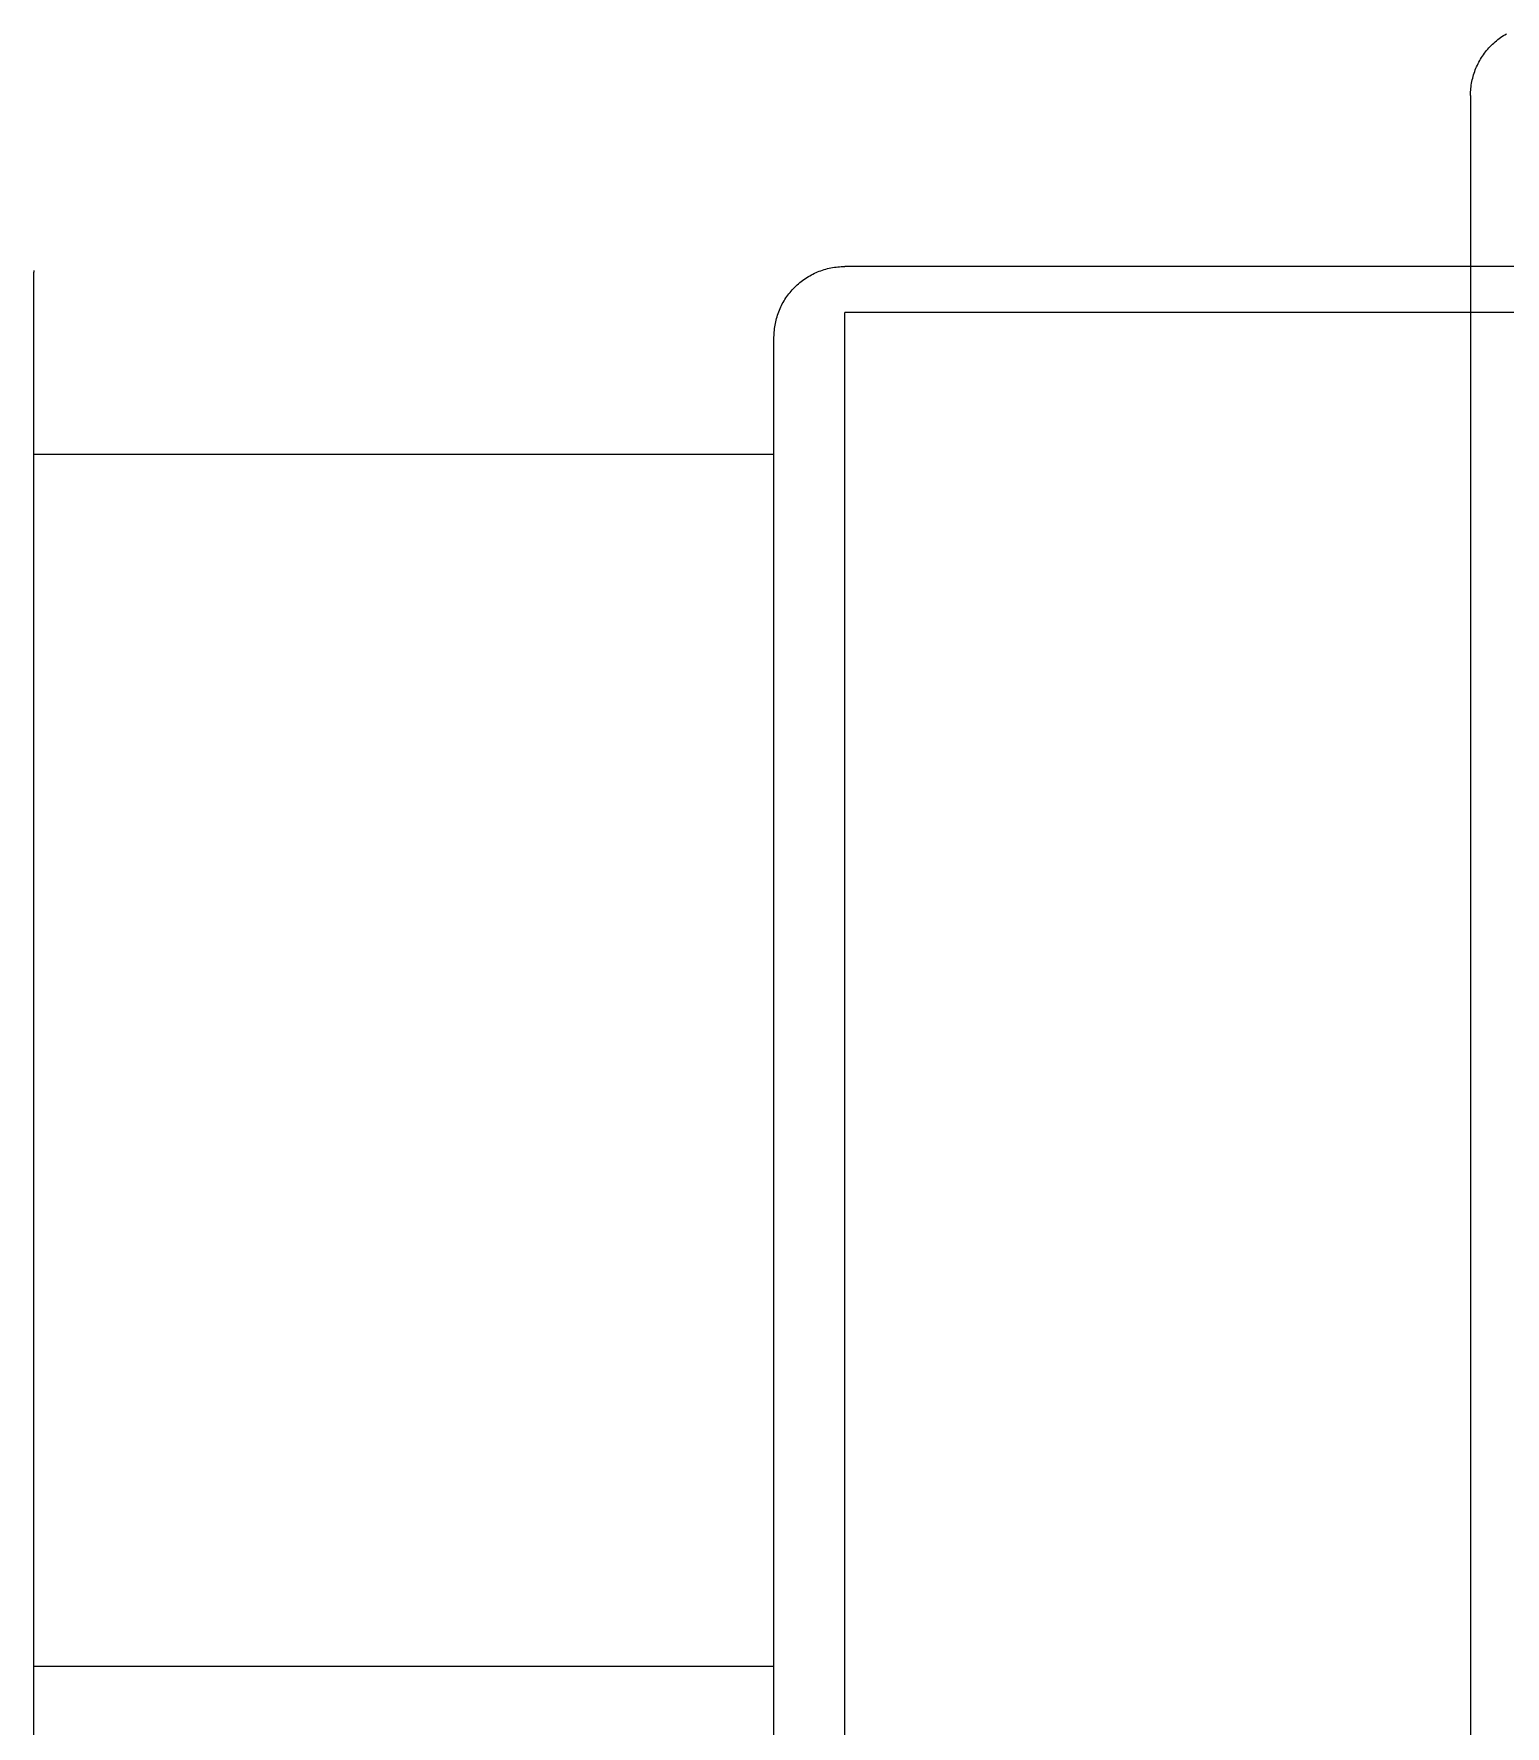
# Model space of a CAD drawing. Header units: millimetres. Extents: x -159872 to 386485, y -250577 to 158966.
# Drawn here: x 157361.42 to 157390.55, y 14231.15 to 14264.65 of the extents above; entities that cross this region are included whole.
import ezdxf

# ---------------------------------------------------------------- set-up
doc = ezdxf.new("R2010")
doc.units = ezdxf.units.MM
doc.layers.get('0').update_dxf_attribs({"lineweight": 25})
doc.layers.add('LDS-equipment-kitchen equipment', color=3, linetype='Continuous', lineweight=13)

# ---------------------------------------------------------------- blocks, each defined once
blk = doc.blocks.new('A$C73be1ed8')
for points in [[(673.634, 688.438, 0), (673.6, 688.438, 0)], [(672.312, 673.788, 0), (672.346, 673.787, 0), (672.381, 673.786, 0), (672.415, 673.784, 0), (672.449, 673.781, 0), (672.484, 673.777, 0), (672.518, 673.773, 0), (672.551, 673.767, 0), (672.585, 673.761, 0), (672.619, 673.754, 0), (672.652, 673.746, 0), (672.686, 673.737, 0), (672.719, 673.728, 0), (672.751, 673.717, 0), (672.784, 673.706, 0), (672.816, 673.694, 0), (672.848, 673.681, 0), (672.879, 673.668, 0), (672.911, 673.653, 0), (672.942, 673.638, 0), (672.972, 673.623, 0), (673.002, 673.606, 0), (673.032, 673.589, 0), (673.061, 673.571, 0), (673.09, 673.552, 0), (673.118, 673.532, 0), (673.146, 673.512, 0), (673.173, 673.492, 0), (673.2, 673.47, 0), (673.227, 673.448, 0), (673.252, 673.425, 0), (673.277, 673.402, 0), (673.302, 673.378, 0), (673.326, 673.353, 0), (673.349, 673.328, 0), (673.372, 673.302, 0), (673.394, 673.276, 0), (673.416, 673.249, 0), (673.437, 673.222, 0), (673.457, 673.194, 0), (673.476, 673.166, 0), (673.495, 673.137, 0), (673.513, 673.108, 0), (673.53, 673.078, 0), (673.547, 673.048, 0), (673.563, 673.017, 0), (673.578, 672.986, 0), (673.592, 672.955, 0), (673.606, 672.924, 0), (673.618, 672.892, 0), (673.63, 672.86, 0), (673.641, 672.827, 0), (673.652, 672.794, 0), (673.661, 672.761, 0), (673.67, 672.728, 0), (673.678, 672.695, 0), (673.685, 672.661, 0), (673.692, 672.627, 0), (673.697, 672.593, 0), (673.702, 672.559, 0), (673.705, 672.525, 0), (673.708, 672.491, 0), (673.71, 672.457, 0), (673.712, 672.422, 0), (673.712, 672.388, 0)], [(677.1, 660, 0), (677.134, 660, 0), (677.169, 659.998, 0), (677.203, 659.996, 0), (677.237, 659.993, 0), (677.271, 659.989, 0), (677.305, 659.985, 0), (677.339, 659.979, 0), (677.373, 659.973, 0), (677.407, 659.966, 0), (677.44, 659.958, 0), (677.473, 659.949, 0), (677.506, 659.94, 0), (677.539, 659.929, 0), (677.572, 659.918, 0), (677.604, 659.906, 0), (677.636, 659.893, 0), (677.667, 659.88, 0), (677.699, 659.866, 0), (677.729, 659.851, 0), (677.76, 659.835, 0), (677.79, 659.818, 0), (677.82, 659.801, 0), (677.849, 659.783, 0), (677.878, 659.764, 0), (677.906, 659.745, 0), (677.934, 659.724, 0), (677.961, 659.704, 0), (677.988, 659.682, 0), (678.014, 659.66, 0), (678.04, 659.637, 0), (678.065, 659.614, 0), (678.09, 659.59, 0), (678.114, 659.565, 0), (678.137, 659.54, 0), (678.16, 659.514, 0), (678.182, 659.488, 0), (678.204, 659.461, 0), (678.224, 659.434, 0), (678.245, 659.406, 0), (678.264, 659.378, 0), (678.283, 659.349, 0), (678.301, 659.32, 0), (678.318, 659.29, 0)]]:
    blk.add_polyline3d(points)
at = {"transparency": 33554687}
for points in [[(616.4, 688.438, 0), (673.6, 688.438, 0)], [(646, 683.438, 0), (646, 688.438, 0)], [(670, 688.438, 0), (670, 683.438, 0)], [(646, 678.438, 0), (646, 683.438, 0)], [(670, 683.438, 0), (670, 678.438, 0)], [(646, 673.788, 0), (646, 678.438, 0)], [(670, 678.438, 0), (670, 673.788, 0)], [(636.212, 673.788, 0), (672.312, 673.788, 0)], [(643.362, 672.388, 0), (672.8, 672.388, 0)], [(672.8, 625.188, 0), (672.8, 672.388, 0)], [(673.712, 625.188, 0), (673.712, 672.388, 0)], [(677.1, 660, 0), (629.9, 660, 0)]]:
    blk.add_polyline3d(points, dxfattribs=at)
blk = doc.blocks.new('Group-410')
at = {"layer": 'LDS-equipment-kitchen equipment', "rotation": 89.99980100206008}
blk.add_blockref('A$C73be1ed8', (97376.345, 50043.844), dxfattribs=at)

msp = doc.modelspace()

# ---------------------------------------------------------------- block references
at = {"layer": 'LDS-equipment-kitchen equipment', "color": 7}
msp.add_blockref('Group-410', (60673.51323, -36457.51522), dxfattribs=at)

doc.saveas('drawing.dxf')
